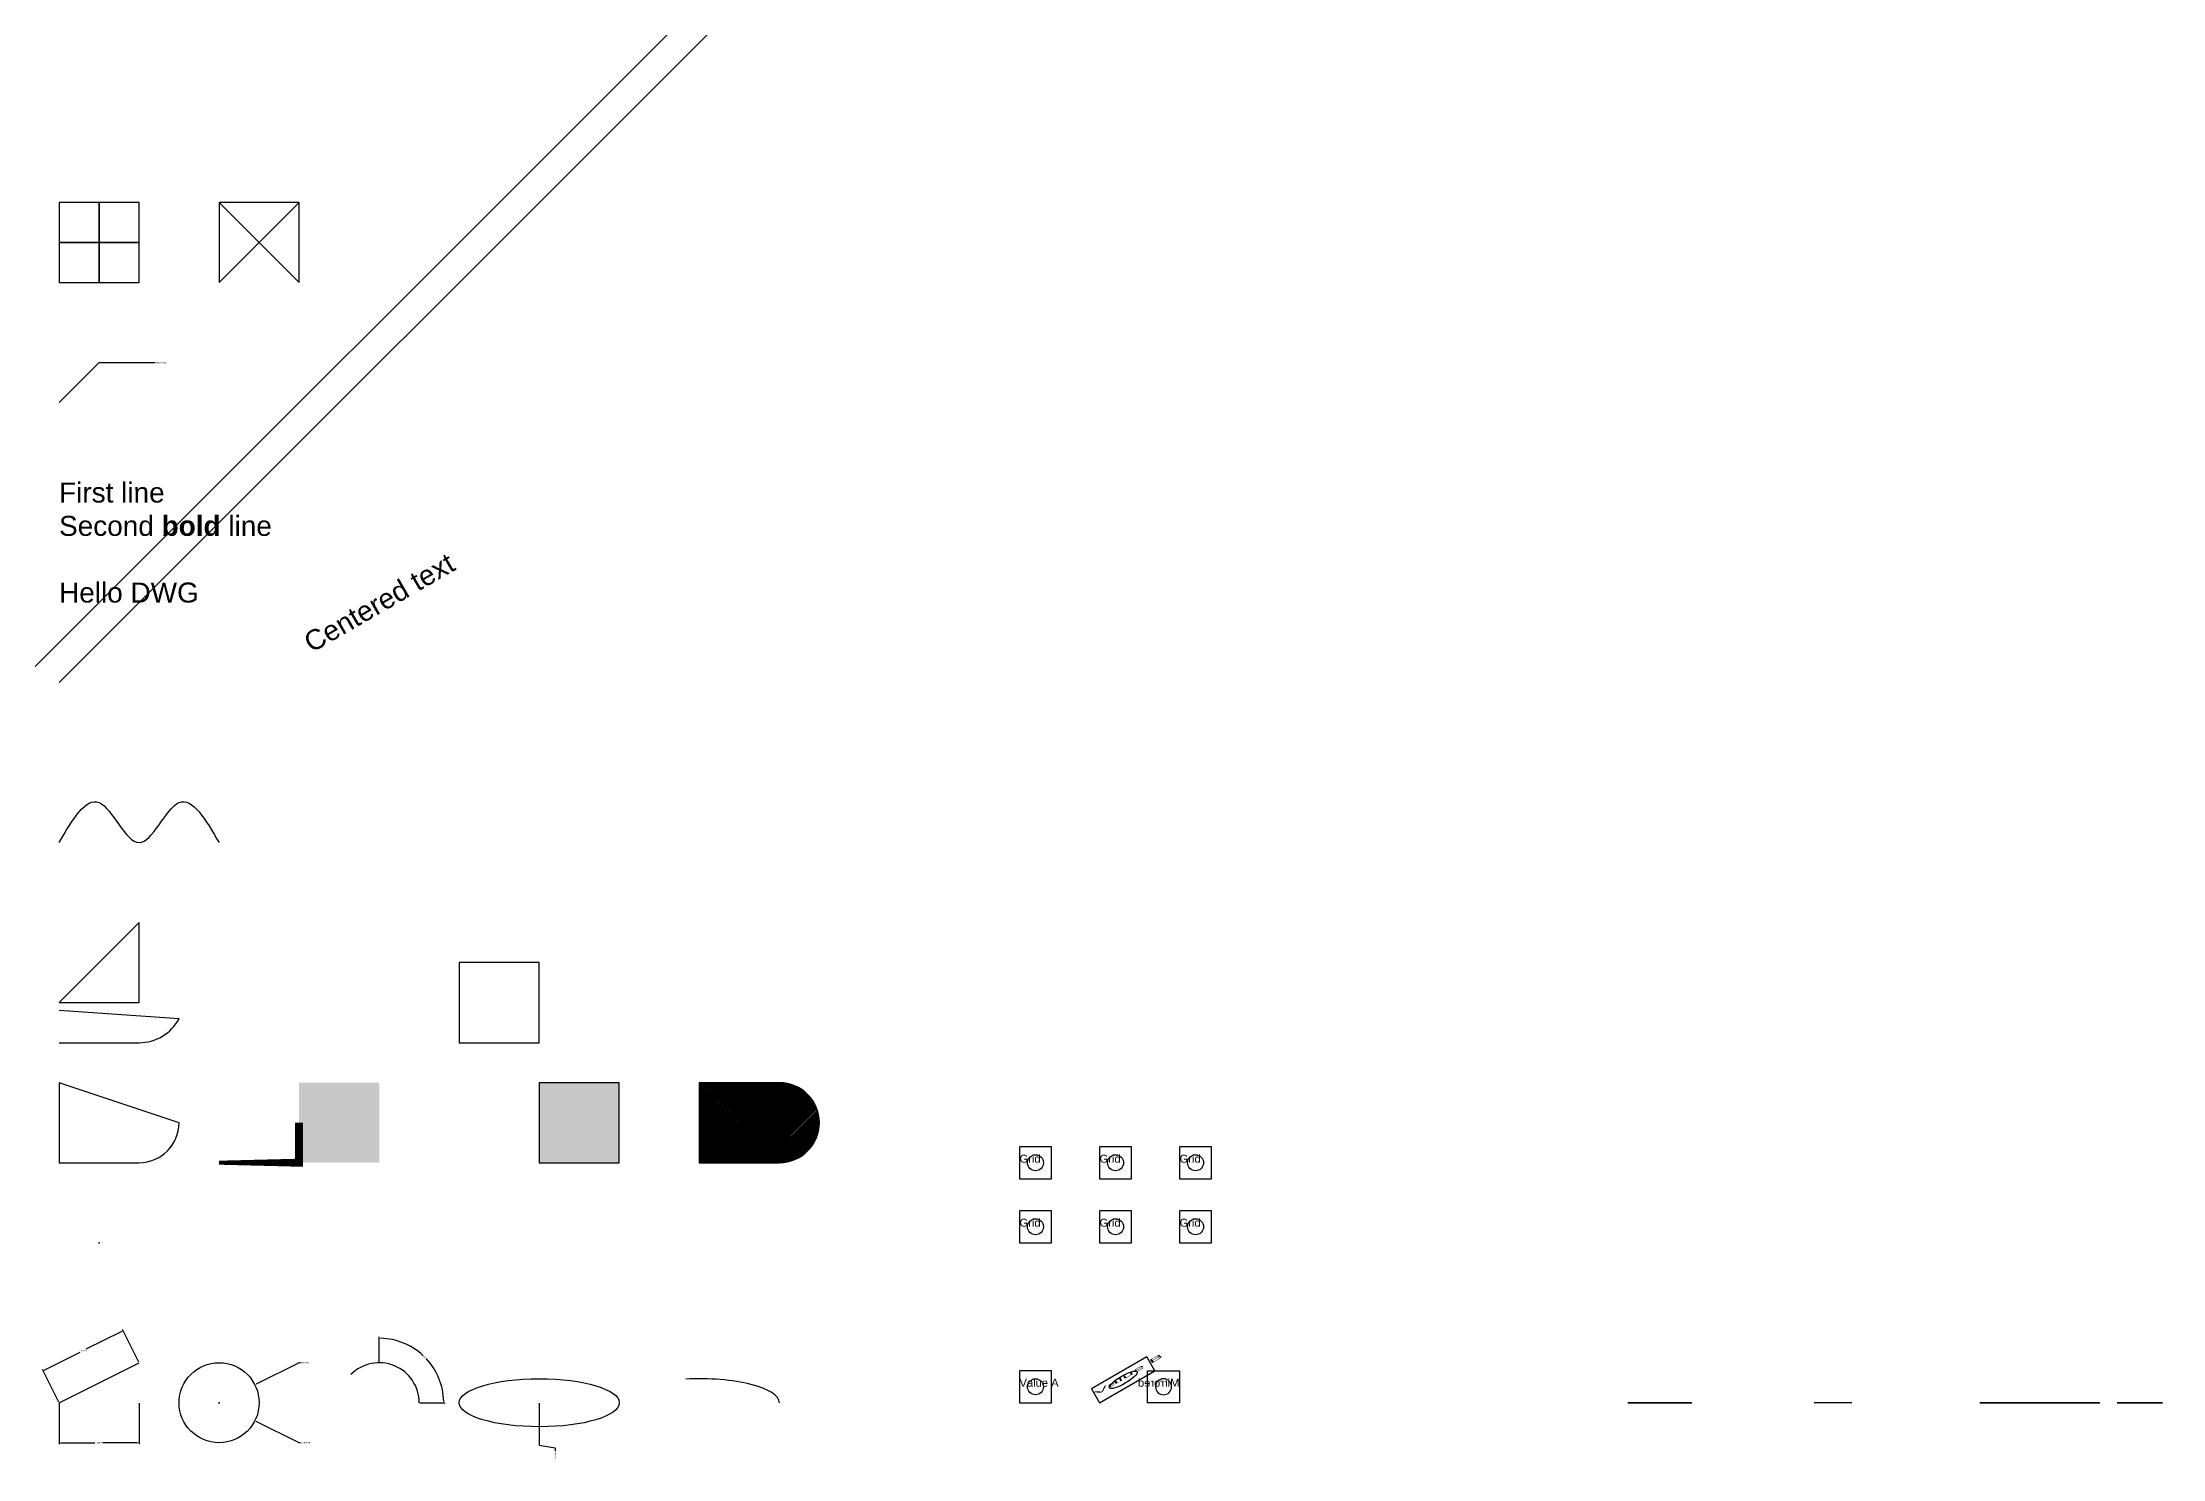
# Model space of a CAD drawing. Header units: millimetres. Extents: x -2 to 330, y -7 to 346.
# Drawn here: x -2.1 to 262.8, y -7 to 170 of the extents above; entities that cross this region are included whole.
import ezdxf
from ezdxf.enums import TextEntityAlignment as Align

# ---------------------------------------------------------------- set-up
doc = ezdxf.new("R2010")
doc.units = ezdxf.units.MM
doc.header["$MEASUREMENT"] = 0
doc.set_wipeout_variables(frame=1)
doc.styles.get("Standard").update_dxf_attribs({"font": 'Arial.ttf'})
doc.dimstyles.get("Standard").update_dxf_attribs({"dimtxt": 0.18, "dimasz": 0.18, "dimexe": 0.18, "dimexo": 0.0625, "dimgap": 0.09, "dimtad": 0, "dimtih": 1, "dimtoh": 1, "dimdec": 4, "dimzin": 0, "dimdsep": 46, "dimtxsty": 'Standard', "dimcen": 0.09, "dimadec": 0, "dimazin": 0, "dimtfac": 1, "dimtdec": 4, "dimtofl": 0, "dimtmove": 0, "dimatfit": 3, "dimfxl": 1, "dimtolj": 1, "dimtzin": 0, "dimarcsym": 0})

# ---------------------------------------------------------------- blocks, each defined once
blk = doc.blocks.new('*D3')
at = {"color": 0, "lineweight": -2, "transparency": 16777216}
for p, q in [((0, -0.06), (0, -5.18)), ((10, -0.06), (10, -5.18)), ((0.18, -5), (4.48, -5)), ((9.82, -5), (5.52, -5))]:
    blk.add_line(p, q, dxfattribs=at)
at = {"color": 0, "transparency": 16777216}
for points in [[(0.18, -4.97), (0.18, -5.03), (0, -5)], [(9.82, -4.97), (9.82, -5.03), (10, -5)]]:
    blk.add_solid(points, dxfattribs=at)
at = {"layer": 'Defpoints', "color": 0, "transparency": 16777216}
for p in [(0, 0), (10, 0), (10, -5)]:
    blk.add_point(p, dxfattribs=at)
at = {"color": 0, "transparency": 16777216, "insert": (5, -5), "char_height": 0.18, "attachment_point": 5}
blk.add_mtext('\\A1;10.0000', dxfattribs=at)
blk = doc.blocks.new('*D4')
at = {"color": 0, "lineweight": -2, "transparency": 16777216}
for p, q in [((7.84, 8.92), (3.36, 6.68)), ((9.97, 5.06), (7.92, 9.16)), ((-1.84, 4.08), (2.64, 6.32)), ((-0.03, 0.06), (-2.08, 4.16))]:
    blk.add_line(p, q, dxfattribs=at)
at = {"color": 0, "transparency": 16777216}
for points in [[(7.83, 8.95), (7.85, 8.89), (8, 9)], [(-1.85, 4.11), (-1.83, 4.05), (-2, 4)]]:
    blk.add_solid(points, dxfattribs=at)
at = {"layer": 'Defpoints', "color": 0, "transparency": 16777216}
for p in [(8, 9), (10, 5), (0, 0)]:
    blk.add_point(p, dxfattribs=at)
at = {"color": 0, "transparency": 16777216, "insert": (3, 6.5), "char_height": 0.18, "attachment_point": 5}
blk.add_mtext('\\A1;11.1803', dxfattribs=at)
blk = doc.blocks.new('*D5')
at = {"color": 0, "lineweight": -2, "transparency": 16777216}
for p, q in [((30, 5), (24.63, 2.32)), ((30.18, 5), (30, 5)), ((19.91, 0), (20.09, 0)), ((20, -0.09), (20, 0.09))]:
    blk.add_line(p, q, dxfattribs=at)
at = {"color": 0, "transparency": 16777216}
blk.add_solid([(24.62, 2.34), (24.65, 2.29), (24.47, 2.24)], dxfattribs=at)
at = {"layer": 'Defpoints', "color": 0, "transparency": 16777216}
for p in [(20, 0), (24.47, 2.24)]:
    blk.add_point(p, dxfattribs=at)
at = {"color": 0, "transparency": 16777216, "insert": (30.73, 5), "char_height": 0.18, "attachment_point": 5}
blk.add_mtext('\\A1;R5.0000', dxfattribs=at)
blk = doc.blocks.new('*D6')
at = {"color": 0, "lineweight": -2, "transparency": 16777216}
for p, q in [((20, -0.09), (20, 0.09)), ((19.91, 0), (20.09, 0)), ((30, -5), (24.63, -2.32)), ((30.18, -5), (30, -5))]:
    blk.add_line(p, q, dxfattribs=at)
at = {"color": 0, "transparency": 16777216}
blk.add_solid([(24.65, -2.29), (24.62, -2.34), (24.47, -2.24)], dxfattribs=at)
at = {"layer": 'Defpoints', "color": 0, "transparency": 16777216}
for p in [(15.53, 2.24), (24.47, -2.24)]:
    blk.add_point(p, dxfattribs=at)
at = {"color": 0, "transparency": 16777216, "insert": (30.81, -5), "char_height": 0.18, "attachment_point": 5}
blk.add_mtext('\\A1;∅10.0000', dxfattribs=at)
blk = doc.blocks.new('*D7')
at = {"color": 0, "lineweight": -2, "transparency": 16777216}
for p, q in [((40, 5.06), (40, 8.24)), ((45.06, 0), (48.24, 0))]:
    blk.add_line(p, q, dxfattribs=at)
for start, end in [(46.8587, 88.7208), (1.2792, 43.1998)]:
    blk.add_arc((40, 0), 8.06, start, end, dxfattribs=at)
at = {"color": 0, "transparency": 16777216}
for points in [[(40.18, 8.03), (40.18, 8.09), (40, 8.06)], [(48.09, 0.18), (48.03, 0.18), (48.06, 0)]]:
    blk.add_solid(points, dxfattribs=at)
at = {"layer": 'Defpoints', "color": 0, "transparency": 16777216}
for p in [(40, 5), (46.98, 4.03), (40, 0), (45, 0)]:
    blk.add_point(p, dxfattribs=at)
at = {"color": 0, "transparency": 16777216, "insert": (45.7, 5.7), "char_height": 0.18, "attachment_point": 5}
blk.add_mtext('\\A1;90°', dxfattribs=at)
blk = doc.blocks.new('*D8')
at = {"color": 0, "lineweight": -2, "transparency": 16777216}
for p, q in [((60, -0.06), (60, -5.28)), ((60, -5.28), (62, -5.64)), ((62, -5.64), (62, -6))]:
    blk.add_line(p, q, dxfattribs=at)
at = {"layer": 'Defpoints', "color": 0, "transparency": 16777216}
for p in [(0, 0), (60, 0), (62, -6)]:
    blk.add_point(p, dxfattribs=at)
at = {"color": 0, "transparency": 16777216, "insert": (62, -6.53), "char_height": 0.18, "attachment_point": 5, "rotation": 90}
blk.add_mtext('\\A1;60.0000', dxfattribs=at)
blk = doc.blocks.new('SYMBOL')
for p, q in [((4, 4), (0, 4)), ((0, 4), (0, 0)), ((4, 0), (4, 4)), ((0, 0), (4, 0))]:
    blk.add_line(p, q)
blk.add_circle((2, 2), 1)
blk.add_attdef('TAG1', (0, 2), '', height=1)

msp = doc.modelspace()

# ---------------------------------------------------------------- hatches: boundary and pattern name
h = msp.add_hatch(color=256)
h.dxf.hatch_style = 1
h.paths.add_polyline_path([(60, 30), (70, 30), (70, 40), (60, 40)])
h = msp.add_hatch()
h.set_pattern_fill('ANSI31', color=256)
edge = h.paths.add_edge_path()
edge.add_line((80, 30), (90, 30))
edge.add_arc((90, 35), 5, 270, 450)
edge.add_line((90, 40), (80, 40))
edge.add_line((80, 40), (80, 30))

# ---------------------------------------------------------------- linework, layer by layer
msp.add_line((0, 0), (10, 5, 2))
msp.add_xline((0, 95), (0.707106781, 0.707106781))
msp.add_ray((0, 90), (0.707106781, 0.707106781))
for points, format in [([(0, 45), (10, 45, 0.276983965), (15, 48), (0, 49)], "xyb"), ([(20, 30, 0.5, 1, 0), (30, 30, 1, 1, 0), (30, 35, 1, 1, 0)], "xyseb")]:
    msp.add_lwpolyline(points, format=format)
for points in [[(0, 30), (10, 30, 0.414213562), (15, 35), (0, 40)], [(80, 30), (90, 30, 1), (90, 40), (80, 40)]]:
    msp.add_lwpolyline(points, format="xyb", close=True)
msp.add_lwpolyline([(60, 30), (70, 30), (70, 40), (60, 40)], close=True)
at = {"extrusion": (0, -1, 2e-16)}
msp.add_lwpolyline([(240, 5), (250, 5, 0.414213562), (255, 10), (240, 15)], format="xyb", close=True, dxfattribs=at)
msp.add_polyline3d([(0, 50, 0), (10, 50, 5), (10, 60, 5)], close=True)
msp.add_circle((20, 0), 5)
msp.add_circle((200, 10), 4, dxfattribs=at)
msp.add_arc((40, 0), 5, 0, 135)
msp.add_arc((220, 10), 4, 0, 100, dxfattribs=at)
msp.add_ellipse((60, 0), major_axis=(10, 0), ratio=0.3)
msp.add_ellipse((80, 0), major_axis=(10, 0), ratio=0.3, start_param=0, end_param=1.742299881)
msp.add_open_spline([(0, 70), (1.66667, 72.85714), (5, 78.57143), (10, 65.71429), (15, 78.57143), (18.33333, 72.85714), (20, 70)], degree=3)
msp.add_point((5, 20))
msp.add_solid([(30, 30), (40, 30), (30, 40), (40, 40)])
msp.add_3dface([(50, 45), (60, 45), (60, 55, 5), (50, 55, 5)])

# ---------------------------------------------------------------- block references
at = {"row_count": 2, "column_count": 3, "row_spacing": 8, "column_spacing": 10}
msp.add_blockref('SYMBOL', (120, 20), dxfattribs=at).add_auto_attribs({'TAG1': 'Grid'})
at = {"xscale": 2, "yscale": 0.5, "zscale": 2, "rotation": 30}
msp.add_blockref('SYMBOL', (130, 0), dxfattribs=at).add_auto_attribs({'TAG1': 'Value B'})
msp.add_blockref('SYMBOL', (120, 0)).add_auto_attribs({'TAG1': 'Value A'})
ref = msp.add_blockref('SYMBOL', (140, 0), dxfattribs=dict(xscale=-1))
ref.add_attrib('TAG1', 'Mirrored', (-140, 2), dxfattribs={"extrusion": (0, 0, -1), "height": 1})
at = {"extrusion": (0, -1, 2e-16)}
ref = msp.add_blockref('SYMBOL', (260, 5), dxfattribs=dict(at, rotation=45))
ref.add_attrib('TAG1', 'Tilted', (258.58579, 6.41421), dxfattribs={"extrusion": (0, -1, 2e-16), "height": 1, "rotation": 45})

# ---------------------------------------------------------------- texts
msp.add_text('Centered text', height=2.5, rotation=30).set_placement((40, 100), align=Align.MIDDLE_CENTER)
msp.add_text('Hello DWG', height=2.5).set_placement((0, 100))
msp.add_text('Tilted plane', height=2, dxfattribs=at).set_placement((200, 30))
at = {"insert": (12.09, 130), "char_height": 0.18, "attachment_point": 4}
msp.add_mtext('\\A1;Leader note', dxfattribs=at)
at = {"insert": (0, 115), "char_height": 2.5, "width": 40, "attachment_point": 1}
msp.add_mtext('First line\\PSecond {\\fArial|b1;bold} line', dxfattribs=at)

# ---------------------------------------------------------------- dimensions: what is measured, and where the dimension line sits
dim = msp.add_aligned_dim(p1=(0, 0), p2=(10, 5), distance=4.47214, dimstyle='Standard')
dim.commit()
dim.dimension.update_dxf_attribs({"geometry": '*D4', "text_midpoint": (3, 6.5)})
dim = msp.add_angular_dim_3p(base=(46.98212, 4.03113), center=(40, 0), p1=(45, 0), p2=(40, 5), dimstyle='Standard')
dim.commit()
dim.dimension.update_dxf_attribs({"geometry": '*D7', "text_midpoint": (45.70088, 5.70088)})
dim = msp.add_radius_dim(center=(20, 0), mpoint=(24.47214, 2.23607), dimstyle='Standard')
dim.commit()
dim.dimension.update_dxf_attribs({"geometry": '*D5', "text_midpoint": (30.72945, 5), "dimtype": 164})
dim = msp.add_linear_dim(base=(10, -5), p1=(0, 0), p2=(10, 0), dimstyle='Standard')
dim.commit()
dim.dimension.update_dxf_attribs({"geometry": '*D3', "text_midpoint": (5, -5)})
dim = msp.add_ordinate_dim(feature_location=(60, 0), offset=(2, -6), dtype=1, origin=(0, 0), dimstyle='Standard')
dim.commit()
dim.dimension.update_dxf_attribs({"geometry": '*D8', "text_midpoint": (62, -6.53374)})
dim = msp.add_diameter_dim_2p(p1=(15.52786, 2.23607), p2=(24.47214, -2.23607), dimstyle='Standard')
dim.commit()
dim.dimension.update_dxf_attribs({"geometry": '*D6', "text_midpoint": (30.81117, -5), "dimtype": 163})

# ---------------------------------------------------------------- meshes
mesh = msp.add_polyface()
corners = [(20, 140), (30, 140), (30, 150), (20, 150), (25, 145, 6), (24.82483, 144.01629, 5.9597), (24.47449, 142.04886, 5.8791), (23.59865, 137.13029, 5.67759)]
mesh.append_faces([[corners[k] for k in face] for face in [(1, 2, 4), (2, 3, 4), (3, 0, 4)]])
mesh = msp.add_polymesh((3, 3))
for k, corner in enumerate([(0, 140), (5, 140, 1), (10, 140), (0, 145, 1), (5, 145, 3), (10, 145, 1), (0, 150), (5, 150, 1), (10, 150)]):
    mesh.set_mesh_vertex(divmod(k, 3), corner)

# ---------------------------------------------------------------- leaders
at = {"annotation_type": 0, "has_hookline": 1, "hookline_direction": 1, "text_width": 1.31341}
msp.add_leader([(0, 125), (5, 130), (12, 130)], dimstyle='Standard', dxfattribs=at)

# ---------------------------------------------------------------- next in the draw order: wipeouts: each hides what was drawn before it
msp.add_wipeout([(0, 160), (10, 160), (10, 170), (0, 170)])

doc.saveas('drawing.dxf')
